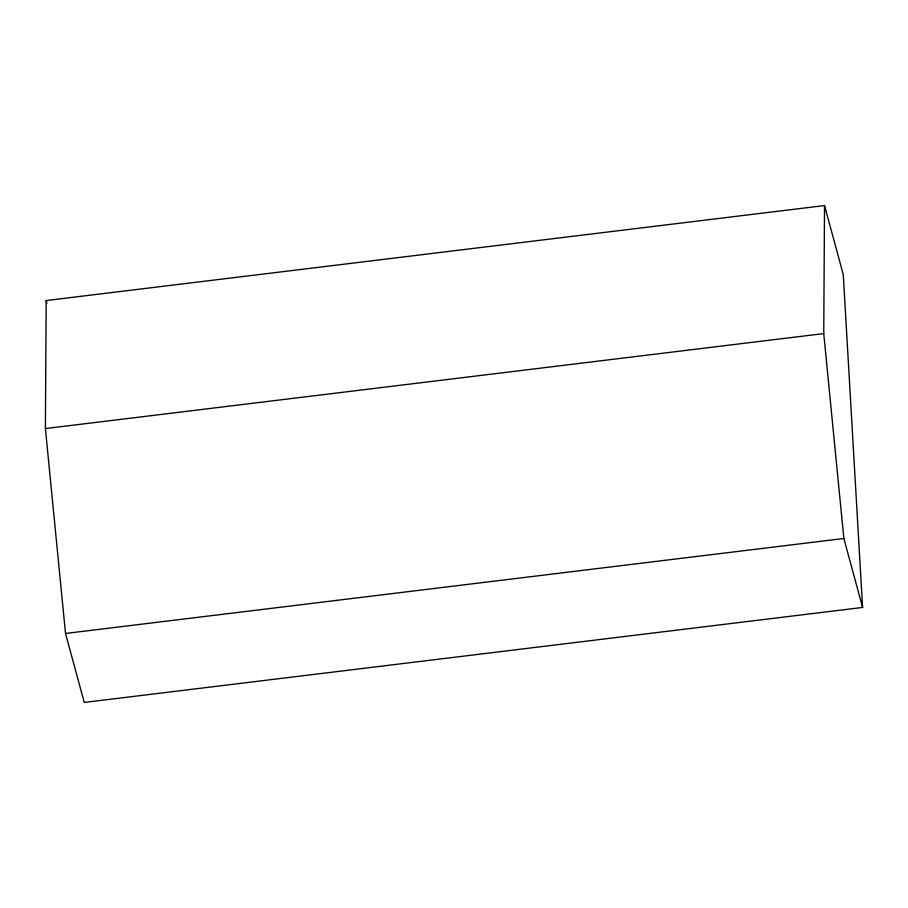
<?xml version="1.0" encoding="UTF-8"?>
<svg xmlns="http://www.w3.org/2000/svg" width="908" height="908" viewBox="0 0 908 908"><rect width="100%" height="100%" fill="white"/><g stroke="black" fill="none" stroke-linecap="round" stroke-linejoin="round"><path stroke-width="1.36" d="M45.4 428.565L46.172 300.548L824.521 205.56L843.26 274.534L862.6 607.452L84.251 702.44L65.512 633.466L45.4 428.565L823.749 333.588L824.521 205.56M65.512 633.466L843.861 538.489L862.6 607.452M46.172 300.548L46.91 303.249M823.749 333.588L843.861 538.489"/></g></svg>
